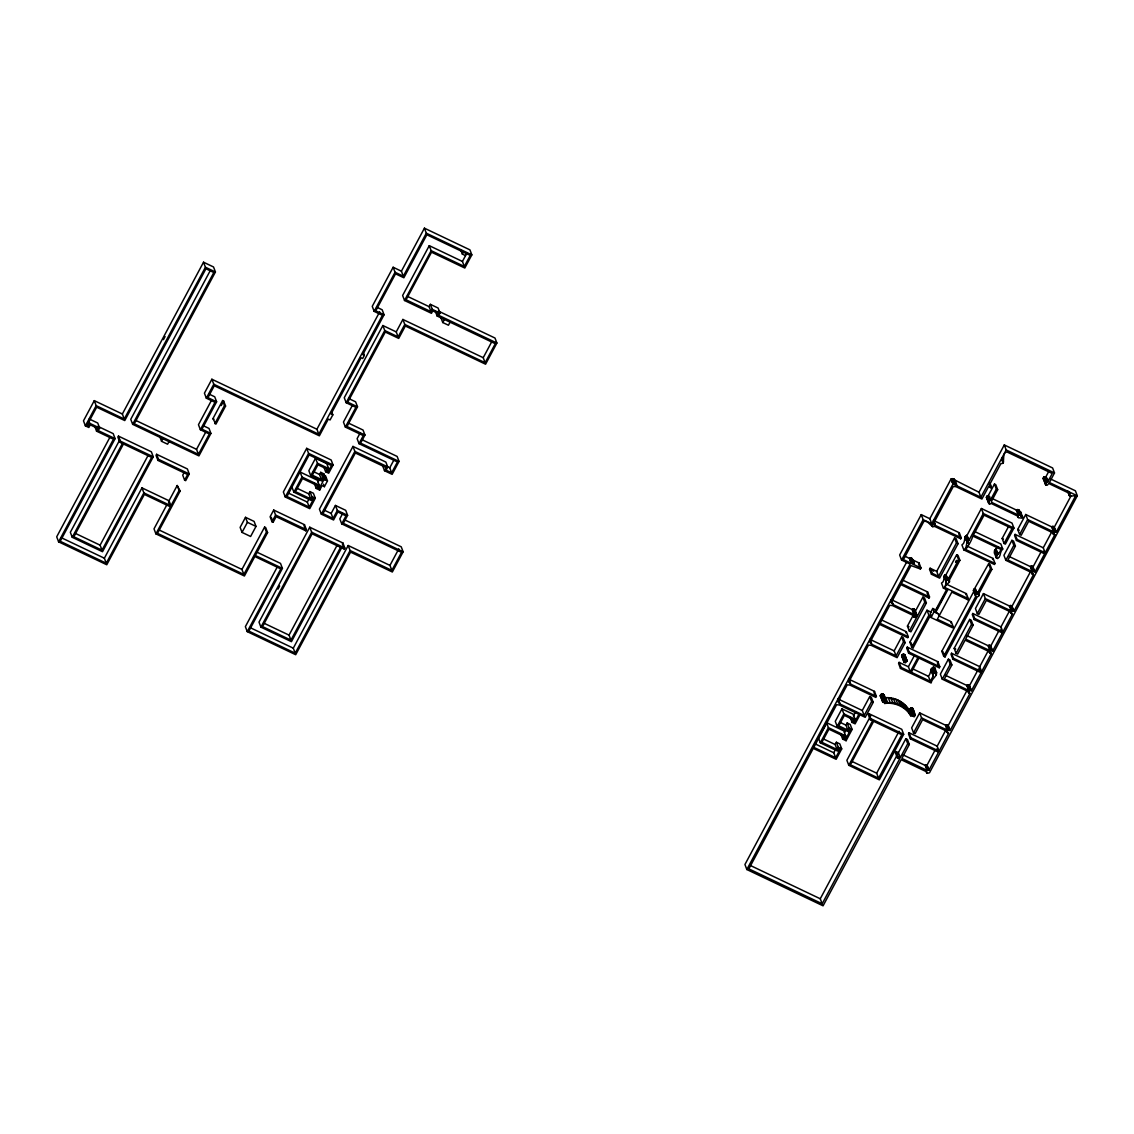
<?xml version="1.0" encoding="UTF-8"?>
<svg xmlns="http://www.w3.org/2000/svg" width="1134" height="1134" viewBox="0 0 1134 1134"><rect width="100%" height="100%" fill="white"/><g stroke="black" fill="none" stroke-linecap="round" stroke-linejoin="round"><path stroke-width="1.5" d="M864.193 715.526L862.279 710.508L869.735 696.574L871.635 701.577L864.193 715.526L839.869 703.945L838.083 702.031L847.24 684.837L849.947 685.092L875.845 697.424L876.398 696.389L850.514 684.071L848.983 679.436M973.468 590.573L988.621 563.768L989.939 564.392L991.853 569.41L978.557 594.273L978.77 596.016L977.054 597.065L945.047 656.926L943.729 656.303L941.83 651.285L973.837 591.438L973.468 590.573L975.736 596.456L943.729 656.303M988.621 563.768L990.535 568.772L977.224 593.649L975.524 594.698L975.736 596.456M914.302 564.378C915.053 558.92 905.726 553.435 911.495 563.215C916.229 563.683 913.465 563.952 911.764 558.226M933.92 521.413L935.309 525.439L933.495 523.539L953.325 486.443L956.033 486.713L981.916 499.045L988.536 486.67L990.804 487.748L991.357 486.699L989.103 485.621L1000.897 463.565C1006 464.827 1000.968 452.112 1007.077 451.998L1052.239 473.502L1047.703 481.978L1045.321 482.73L1045.633 484.785L1047.362 485.168L1048.666 483.467L1070.028 493.644C1067.477 498.932 1074.281 494.311 1075.429 496.21L1056.236 532.115L1053.529 531.832L1027.645 519.514L1025.731 514.496L1017.722 529.479L1019.636 534.483L1021.21 535.234L1028.666 521.3L1052.99 532.881L1054.818 534.766L1045.179 552.797L1017.014 539.387L1015.1 534.383L1014.547 535.418L1016.461 540.422L1044.627 553.831L1034.988 571.862L1032.28 571.607L1007.956 560.026L1015.412 546.078L1013.512 541.074L1011.925 540.323L1003.93 555.291L1005.83 560.309L1031.727 572.642L1033.556 574.527L1013.938 611.212L1011.23 610.942L985.347 598.61L983.433 593.606L975.438 608.575L977.338 613.593L978.911 614.344L986.367 600.396L1010.678 611.977L1012.52 613.863L1002.881 631.907L974.716 618.498L972.802 613.48L972.263 614.515L974.163 619.533L1002.328 632.942L992.675 650.973L989.996 650.675L965.658 639.122L973.114 625.188L971.214 620.17L969.641 619.419L954.176 648.336L956.075 653.354L957.663 654.105L965.105 640.157L989.429 651.738L991.258 653.623L990.124 651.143M934.019 611.836L931.538 616.485L930.277 613.14L932.758 608.49L934.019 611.836L938.768 614.089L935.748 612.332L947.613 590.119L943.403 588.121L941.504 583.103C945.515 581.303 942.382 575.647 946.011 574.683L956.685 554.71L958.003 555.334L959.903 560.352L949.229 580.324C950.703 583.571 944.424 583.84 945.274 587.71L968.28 598.667L967.727 599.702L951.823 592.132L937.336 619.235L953.226 626.804L952.673 627.839L929.667 616.882L913.111 647.868L911.793 647.245L909.893 642.227L927.002 610.22L931.425 612.317M956.685 554.71L958.584 559.728L947.911 579.687C944.296 580.665 947.414 586.321 943.403 588.121M974.616 531.506L1000.854 543.994L1002.754 549.012C999.352 552.045 1001.18 556.624 997.651 558.566L996.332 557.928L994.419 552.924L994.702 550.245L997.679 546.843M1008.565 526.488L1002.158 538.466L1004.058 543.484L1005.376 544.107L1013.938 528.09L1012.024 523.086L981.392 508.5L967.047 535.333C963.333 536.623 965.955 542.704 961.93 544.901L963.829 549.905L994.475 564.505L995.028 563.47L965.7 549.508C969.017 544.518 971.058 541.655 972.887 536.084L1000.883 549.409C1000.231 553.392 995.85 554.285 996.332 557.928M1043.734 479.781C1041.721 474.792 1049.134 476.804 1047.703 481.978M892.614 600.24L912.105 609.525L914.231 609.241L915.436 611.098L922.892 597.164L924.791 602.182L917.335 616.116L916.13 614.245L914.018 614.529L893.025 604.535L891.253 602.636L900.835 584.62L929.001 598.029L929.54 596.994L927.64 591.976L902.607 580.055M930.929 669.911L933.225 675.963L930.348 681.336L928.434 676.332C931.241 673.001 930.093 669.188 933.41 667.033L934.728 667.657L936.627 672.675C936.783 676.899 931.935 678.189 931.113 682.994L900.467 668.408L898.567 663.404L899.12 662.369L908.391 666.778L910.29 671.796L917.888 657.592L908.617 653.184L906.718 648.166L907.271 647.131L937.903 661.717L939.803 666.735L939.25 667.77L918.937 658.089L911.339 672.292M936.627 672.675L935.309 672.051L933.381 673.695L933.225 675.963M910.971 711.302C906.605 709.104 914.514 705.83 912.983 710.465M915.081 715.058C905.244 707.134 919.66 727.277 912.742 708.396M1022.641 517.132L1020.373 514.765L1018.233 515.034L991.881 502.49L991.527 501.2L997.679 489.704L995.78 484.686L994.461 484.062L988.309 495.572C993.313 497.415 984.78 505.041 991.314 503.51L1017.694 516.069L1018.502 517.756L1022.088 518.167L1022.641 517.132L1020.728 512.114L1018.474 509.747L1016.319 510.017L991.527 498.209M896.073 655.891L894.173 650.873L901.629 636.925L903.529 641.929L896.073 655.891L871.763 644.31L869.92 642.411L879.573 624.366L907.739 637.776L908.291 636.755L906.378 631.737L881.345 619.816M903.259 657.635L901.615 655.835L903.529 654.19L905.003 655.112L907.072 660.994L905.641 662.61L903.699 661.717L904.521 659.393L907.058 660.555M963.829 549.905C967.855 547.722 965.232 541.641 968.946 540.337L983.291 513.504L981.392 508.5M881.472 697.282C877.872 695.454 883.91 691.839 883.91 695.837M885.697 701.28C886.689 698.898 882.507 698.034 882.266 700.529C885.611 706.822 887.114 696.389 882.805 694.051M988.451 498.974L986.452 497.557L988.309 495.572M122.359 414.009L203.525 262.209L205.424 267.227L124.258 419.027L122.359 414.009L94.278 400.642L83.477 420.827L85.376 425.845L88.849 427.49L90.266 424.853L97.992 428.539L96.574 431.175L113.471 439.212L58.599 541.825L106.766 564.76L144.372 494.424L170.383 506.813L155.911 533.873L244.405 576.001L254.824 556.525L280.821 568.899L247.269 631.652L295.705 654.715L350.562 552.116L392.336 572.004L403.137 551.804L401.223 546.801L344.566 519.826M85.376 425.845L96.177 405.66L94.278 400.642M203.057 425.59L209.025 428.439L210.924 433.443L198.932 455.882L132.664 424.329L213.83 272.514L205.934 268.758L124.768 420.558L96.674 407.191L87.02 425.264L88.353 425.902L89.728 423.322L88.778 420.813M89.246 418.97L97.737 423.025L99.65 428.042L98.261 430.622L115.101 438.631L60.215 541.287L106.27 563.229L143.876 492.893L141.977 487.875L104.371 558.212L106.27 563.229M109.899 437.313L56.7 536.807L58.599 541.825M163.438 339.647L165.096 336.557M119.694 440.006L70.336 532.3L72.25 537.303L102.514 551.719L153.26 456.804L151.361 451.8L118.46 436.122L117.879 437.214L119.779 442.232L151.63 457.385L102.017 550.188L73.852 536.779L123.464 443.975M210.258 270.601L130.75 419.311L132.664 424.329M119.779 442.232L120.36 441.14L118.46 436.122M72.25 537.303L122.415 443.479M203.525 262.209L213.532 266.972L215.432 271.99L134.266 423.79L198.436 454.351L209.322 433.982L200.378 429.715L198.464 424.697L211.491 400.359M102.017 550.188L100.104 545.171L148.072 455.471M168.98 441.622L167.605 444.202L161.552 441.31L162.927 438.73M156.62 454.295L156.038 455.386L157.952 460.404L187.634 474.536L184.629 480.164L185.678 480.66L189.265 473.955L187.365 468.937L156.62 454.295L158.533 459.313L189.265 473.955M157.952 460.404L158.533 459.313M401.408 271.196L424.414 228.175L426.313 233.193L403.321 276.214L401.408 271.196L393.144 267.255L372.25 306.35L374.149 311.354L382.413 315.295L318.81 434.251L316.91 429.233L211.874 379.238L204.432 393.172L206.331 398.19L215.021 402.329L200.378 429.715M206.331 398.19L213.787 384.242L211.874 379.238M208.925 394.022L214.723 396.787L216.622 401.79L201.98 429.191L210.924 433.443M166.868 504.8L154.011 528.855L155.911 533.873M177.202 485.48L179.101 490.483L170.936 505.778L169.037 500.76L177.202 485.48L180.164 490.994L157.513 533.334L243.853 574.442L266.49 532.101L264.591 527.083L241.939 569.438L243.853 574.442M184.232 472.339L182.73 475.146L184.629 480.164M198.436 454.351L196.536 449.333L205.864 431.87M212.937 418.644L222.618 400.543L223.667 401.039L225.581 406.057L215.899 424.159L212.937 418.644L214 419.141M221.258 405.561L223.667 401.039M214.85 423.648L224.518 405.547L222.618 400.543M245.511 517.317L240.125 527.381L242.038 532.399L250.614 536.481L256 526.417L254.087 521.399L245.511 517.317L247.41 522.335L256 526.417M242.038 532.399L247.41 522.335M374.149 311.354L395.057 272.273L393.144 267.255M273.705 510.045L270.105 516.764L272.018 521.768L273.124 522.292L276.129 516.665L305.826 530.811L306.393 529.72L304.493 524.702L273.705 510.045L275.605 515.063L306.393 529.72M323.729 466.74L325.628 471.758L328.69 473.204L333.07 465.011L331.171 459.993L306.69 448.341L283.358 491.972L285.272 496.99L309.752 508.642L315.309 498.237L313.395 493.233L309.965 491.589L308.746 493.857L310.659 498.875L311.864 496.607L309.965 491.589M316.91 429.233L379.692 311.822M272.018 521.768L275.605 515.063M285.272 496.99L308.59 453.359L306.69 448.341M264.591 527.083L265.696 527.608L267.596 532.626L255.363 555.518L282.423 568.389L248.87 631.128L295.194 653.184L350.094 550.529L348.181 545.511L293.295 648.166L295.194 653.184M376.63 307.13L382.172 309.78L384.072 314.784L362.767 354.644L364.34 355.396L362.682 358.5L361.108 357.749L331.029 413.981L332.829 414.846L330.093 419.949L328.293 419.098L319.363 435.81L214.283 385.773L207.933 397.651L216.622 401.79M314.331 483.424L316.23 488.428L319.675 490.072L322.07 485.579L324.395 486.684L327.471 480.929L323.147 478.874L321.971 481.057L310.759 475.713L308.859 470.709L315.536 458.207L326.748 463.551L328.662 468.555L327.23 471.22L328.194 471.673L331.468 465.55L309.143 454.918L286.93 496.479L309.242 507.111L313.707 498.776L312.374 498.138L311.155 500.406L293.89 492.184L301.998 477.003L300.099 471.999L317.364 480.221L319.264 485.224L317.846 487.903L319.178 488.541L324.097 479.328M396.234 331.893L402.882 319.448L404.795 324.452L398.133 336.897L396.234 331.893L382.867 325.515L344.268 397.708L346.168 402.726L355.906 407.361L345.36 427.079L363.319 435.626L359.01 443.678L397.439 461.977L391.641 472.821L386.113 470.185L387.771 467.095L385.872 462.077L352.972 446.413L319.419 509.138L321.333 514.156L333.566 519.982L337.847 511.973L345.998 515.871L341.717 523.865L401.521 552.343L391.868 570.416L350.094 550.529M384.072 314.784L375.751 310.829L395.539 273.818L403.86 277.773L426.866 234.752L470.241 255.405L464.33 266.462L462.431 261.444L429.262 245.653L402.627 295.478L404.526 300.496L431.459 313.31L432.763 310.886L438.447 313.594L437.143 316.017L495.289 343.701L485.125 362.71L404.795 324.452M346.168 402.726L384.766 330.533L382.867 325.515M310.759 475.713L317.449 463.225L315.536 458.207M404.526 300.496L431.175 250.671L429.262 245.653M352.376 405.377L343.46 422.061L345.36 427.079M320.738 472.325L322.651 477.329L321.475 479.526L319.575 474.508L320.738 472.325L323.8 473.771L325.699 478.789L325.16 479.824L323.729 476.067M348.648 398.502L355.608 401.819L357.522 406.822L346.99 426.497L364.95 435.045L360.612 443.153L399.04 461.439L392.137 474.352L384.511 470.723L382.597 465.705M309.242 507.111L307.342 502.093L309.568 497.925M318.087 481.993L319.731 478.917M323.247 474.806L323.8 473.771M316.23 488.428L317.662 485.763L302.509 478.548L295.492 491.66L310.659 498.875M325.628 471.758L327.06 469.093L317.945 464.756L312.374 475.189L321.475 479.526M277.277 566.957L245.369 626.648L247.269 631.652M303.912 525.793L304.493 524.702M340.569 547.353L290.942 640.143L262.521 626.606L312.133 533.816L344.254 549.097L344.821 548.02L342.922 543.002L309.752 527.211L259.006 622.127L260.919 627.145L291.452 641.674L341.618 547.85M359.974 433.301L357.111 438.66L359.01 443.678M277.986 589.113L279.63 586.023M430.353 304.337L432.267 309.355L431.019 311.68L429.12 306.662L430.353 304.337L438.093 308.023L440.006 313.041L438.759 315.365L496.89 343.049L485.579 364.212L405.348 326.011L398.714 338.414L385.291 332.021L347.769 402.187L357.522 406.822M260.919 627.145L311.666 532.229L309.752 527.211M321.333 514.156L354.871 451.417L352.972 446.413M466.301 253.534L465.252 255.49L462.36 254.115L463.409 252.145M462.431 261.444L466.868 253.151M335.437 505.438L337.337 510.442L333.056 518.451L331.156 513.433L335.437 505.438L345.7 510.314L347.614 515.332L343.333 523.341L403.137 551.804M424.414 228.175L469.944 249.863L471.843 254.881L464.812 268.035L431.544 252.202L406.085 299.801L431.019 311.68M450.07 322.184L448.454 325.231L442.756 322.524L444.386 319.476M342.666 513.518L339.817 518.848L341.717 523.865M290.942 640.143L289.042 635.125L337.011 545.426M342.34 544.093L342.922 543.002M384.511 470.723L386.17 467.619L355.367 452.962L322.935 513.631L333.056 518.451M391.641 472.821L389.742 467.803L393.881 460.064M485.125 362.71L483.226 357.692L491.816 341.618M391.868 570.416L389.954 565.398L398.814 548.842M929.823 518.72L951.086 478.959L952.999 483.977L931.737 523.724L929.823 518.72L921.247 514.623L899.659 555.008L901.558 560.026L910.148 564.108L746.838 869.523L823.071 905.825L901.19 759.709L926.35 771.687L927.414 773.317L929.511 772.75L1077.3 495.799L1075.401 490.795L1050.594 478.987M901.558 560.026L923.161 519.641L921.247 514.623M906.576 562.209L744.939 864.505L746.838 869.523M825.708 724.158L818.394 737.823L820.307 742.841L837.572 751.062L838.777 748.794L840.124 749.418L835.659 757.753L813.815 747.363L836.609 704.724L839.316 704.979L858.892 714.292L854.611 722.33L853.647 721.876L855.079 719.211L853.165 714.193L841.952 708.863L835.276 721.352L837.176 726.37L848.388 731.714L849.564 729.516L850.514 729.97L845.595 739.184L844.263 738.546L845.681 735.881L843.781 730.863L826.516 722.641L828.415 727.659L845.681 735.881M820.307 742.841L828.415 727.659M918.512 563.981L919.064 562.946L912.388 559.771L912.076 558.538M929.54 596.994L901.388 583.585L911.027 565.554L920.411 568.999L920.964 567.964L919.064 562.946M837.176 726.37L843.866 713.867L841.952 708.863M836.382 742.246L838.281 747.249L837.062 749.531L835.163 744.514L836.382 742.246L839.812 743.876L841.726 748.894L836.155 759.298L813.262 748.383L748.851 868.857L822.178 903.784L899.616 758.944L897.348 757.866L895.449 752.863L896.129 751.573L898.397 752.65L900.297 757.654L907.753 743.72L905.853 738.702L898.397 752.65M847.155 722.968L849.068 727.985L847.892 730.168L845.992 725.165L847.155 722.968L850.216 724.428L852.116 729.446L846.092 740.715L842.647 739.084L840.748 734.067M954.559 537.941L956.132 538.693L958.046 543.696L939.618 578.142L931.468 574.258L929.554 569.24L930.107 568.219L936.698 571.352L938.598 576.356L956.458 542.945L954.559 537.941L936.698 571.352M835.659 757.753L833.759 752.749L835.985 748.582M844.504 732.635L846.148 729.573M853.42 715.979L855.56 711.968M842.647 739.084L844.079 736.405L828.926 729.19L821.909 742.302L837.062 749.531M869.735 696.574L871.323 697.325L873.223 702.329L865.214 717.312L859.955 714.803L855.107 723.861L852.045 722.401L853.463 719.736L844.362 715.412L838.791 725.831L847.892 730.168M931.468 574.258L932.02 573.223L930.107 568.219M922.892 597.164L924.465 597.916L926.379 602.934L910.914 631.836L909.326 631.085L907.427 626.081L913.224 615.238M1004.285 444.939L1006.184 449.957L980.896 497.259L978.982 492.241L1004.285 444.939L1052.607 467.959L1054.507 472.963L1049.404 482.517L1077.3 495.799M848.601 679.053L874.498 691.386L873.945 692.42L875.363 696.177M905.825 632.772L906.378 631.737M927.64 591.976L927.088 593.011L929.001 598.029M959.307 532.753L958.754 533.788L960.668 538.792L961.221 537.771L959.307 532.753L933.41 520.421M909.326 631.085L916.782 617.151L913.338 609.015M901.629 636.925L903.203 637.677L905.116 642.68L897.107 657.663L871.21 645.345L868.502 645.076L848.671 682.172L850.401 683.207M868.857 713.64L868.304 714.675L870.217 719.693L872.585 720.813L848.799 765.308L879.332 779.852L903.67 734.322L901.771 729.304L868.857 713.64L870.77 718.658L903.67 734.322M870.685 715.809L846.885 760.29L848.799 765.308M870.217 719.693L870.77 718.658M955.565 562.138L956.742 560.324L955.721 562.209M900.467 668.408L901.02 667.373L899.12 662.369M908.617 653.184L909.17 652.149L907.271 647.131M911.793 647.245L928.902 615.223L927.002 610.22M990.209 500.59L996.361 489.08L994.461 484.062M884.718 703.463L885.016 702.896C895.137 701.45 905.995 706.312 911.07 715.299L910.772 715.866C905.697 706.879 894.839 702.017 884.718 703.463L883.769 700.954M936.783 609.213L938.399 606.194M940.015 603.189L944.041 595.648M908.391 666.778L914.458 655.424M950.774 622.821L951.327 621.801L938.612 615.734M965.814 594.684L966.366 593.649L946.436 584.166M887.61 702.683L885.711 697.665C895.052 697.24 904.521 702.102 909.17 710.295L907.512 708.764M878.566 778.193L850.401 764.784L873.634 721.323L901.799 734.733L878.566 778.193L876.653 773.175L899.064 731.26M934.118 668.791L934.728 667.657M937.903 661.717L937.35 662.752L939.25 667.77M992.562 559.487L993.115 558.452L966.891 545.964M1020.175 513.149L1020.728 512.114M1004.058 543.484L1012.067 528.501L984.057 515.162L973.426 535.05L1002.754 549.012M822.178 903.784L820.265 898.766L897.703 753.94M945.94 729.233L947.259 732.55L948.733 733.159L939.094 751.19L937.194 746.172L909.029 732.762L908.476 733.797L910.375 738.815L938.541 752.225L928.944 770.17L927.059 770.369L901.884 758.405L909.34 744.471L907.427 739.453L905.853 738.702M979.166 667.685L981.066 672.703L971.427 690.734L968.719 690.478L944.395 678.897L951.865 664.949L949.952 659.931L948.378 659.18L940.369 674.163L942.269 679.181L968.167 691.499L969.995 693.398L950.164 730.494L947.457 730.225L945.558 725.221L919.66 712.889L911.651 727.858L913.55 732.876L915.138 733.627L922.594 719.679L946.904 731.26L947.018 732.181M991.258 653.623L981.619 671.668L979.719 666.65L951.554 653.241L951.001 654.275L952.9 659.293L981.066 672.703M1045.803 476.96L1048.822 471.319M897.348 757.866L898.043 756.576L896.129 751.573M910.375 738.815L910.928 737.78L909.029 732.762M913.55 732.876L921.559 717.907L919.66 712.889M942.269 679.181L950.278 664.198L948.378 659.18M952.9 659.293L953.453 658.259L951.554 653.241M956.075 653.354L971.54 624.437L969.641 619.419M974.163 619.533L974.716 618.498M977.338 613.593L985.347 598.61M1005.83 560.309L1013.839 545.326L1011.925 540.323M1016.461 540.422L1017.014 539.387M1019.636 534.483L1027.645 519.514M928.944 770.17L927.045 765.166L935.04 750.198M937.194 746.172L946.025 729.644M967.259 689.94L948.251 725.491L945.558 725.221M971.427 690.734L969.485 685.673L978.359 669.188M979.719 666.65L988.55 650.122M998.813 630.929L990.776 645.955L988.068 645.685L966.792 635.564M1002.881 631.907L1000.968 626.889L1009.813 610.361L1011.074 613.31M1030.834 571.054L1012.038 606.208L1009.331 605.939L983.433 593.606M1041.111 551.819L1033.074 566.844L1030.367 566.589L1009.09 556.454M1045.179 552.797L1043.266 547.793L1052.111 531.251M1071.02 495.884L1054.336 527.097L1051.615 526.828L1025.731 514.496M989.968 650.703L988.097 645.657M904.563 657.181L905.003 655.112M927.045 765.166L925.131 765.379L903.118 754.89M927.031 770.383L925.16 765.351M945.529 675.325L966.82 685.46L969.513 685.716M951.086 478.959C957.309 476.124 958.173 495.232 954.162 479.2M956.543 484.969C954.318 482.815 951.568 484.742 951.709 479.257M916.428 616.981L914.302 617.265L913.465 615.578L892.472 605.57L889.765 605.315L880.126 623.346L908.291 636.755M890.573 698.53L893.096 699.04M1068.738 491.702L1069.731 495.317M920.964 567.964L903.429 559.615L923.912 521.3C929.115 520.364 930.702 527.891 934.77 526.474L960.668 538.792M1006.184 449.957L1054.507 472.963M996.361 489.08L997.679 489.704M978.982 492.241L954.63 479.951M426.313 233.193L471.843 254.881M952.999 483.977L980.896 497.259M1017.722 529.479L1019.31 530.23M431.175 250.671L464.33 266.462M983.291 513.504L1013.938 528.09M1015.1 534.383L1043.266 547.793M1002.158 538.466L1003.477 539.089M1013.839 545.326L1015.412 546.078M994.419 552.924L995.737 553.548M923.161 519.641L961.221 537.771M395.057 272.273L403.321 276.214M956.458 542.945L958.046 543.696M990.535 568.772L991.853 569.41M407.29 296.272L429.12 306.662M438.419 311.099L494.991 338.031L496.89 343.049M958.584 559.728L959.903 560.352M432.267 309.355L440.006 313.041M904.691 556.099L909.425 558.367M929.554 569.24L933.636 571.182M402.882 319.448L483.226 357.692M932.02 573.223L938.598 576.356M384.766 330.533L398.133 336.897M972.802 613.48L1000.968 626.889M924.791 602.182L926.379 602.934M971.54 624.437L973.114 625.188M932.758 608.49L935.919 609.993M205.424 267.227L215.432 271.99M928.902 615.223L931.538 616.485M907.427 626.081L909 626.833M954.176 648.336L955.749 649.087M941.83 651.285L943.148 651.908M953.453 658.259L981.619 671.668M909.893 642.227L911.197 642.85M903.529 641.929L905.116 642.68M950.278 664.198L951.865 664.949M909.17 652.149L939.803 666.735M869.849 639.293L894.173 650.873M912.601 668.791L928.434 676.332M901.02 667.373L930.348 681.336M348.081 422.911L363.036 430.027L364.95 435.045M361.789 439.595L397.141 456.435L399.04 461.439M921.559 717.907L947.457 730.225M213.787 384.242L318.81 434.251M354.871 451.417L389.742 467.803M871.635 701.577L873.223 702.329M224.518 405.547L225.581 406.057M837.969 698.927L862.279 710.508M910.928 737.78L939.094 751.19M308.59 453.359L333.07 465.011M907.753 743.72L909.34 744.471M317.449 463.225L328.662 468.555M843.866 713.867L855.079 719.211M322.198 474.31L325.571 475.911L327.471 480.929M313.494 471.616L319.575 474.508M839.911 722.273L845.992 725.165M322.651 477.329L325.699 478.789M849.068 727.985L852.116 729.446M898.043 756.576L900.297 757.654M301.998 477.003L319.264 485.224M296.626 488.088L308.746 493.857M823.029 738.744L835.163 744.514M311.864 496.607L315.309 498.237M838.281 747.249L841.726 748.894M337.337 510.442L347.614 515.332M135.485 420.275L196.536 449.333M288.206 492.978L307.342 502.093M323.927 509.988L331.156 513.433M815.034 743.833L833.759 752.749M851.62 761.254L876.653 773.175M96.177 405.66L124.258 419.027M97.893 426.327L113.202 433.627L115.101 438.631M348.181 545.511L389.954 565.398M89.728 423.322L99.65 428.042M120.36 441.14L153.26 456.804M311.666 532.229L344.821 548.02M179.101 490.483L180.164 490.994M266.49 532.101L267.596 532.626M141.977 487.875L169.037 500.76M143.876 492.893L170.936 505.778M256.638 552.017L280.509 563.385L282.423 568.389M158.817 529.847L241.939 569.438M75.071 533.249L100.104 545.171M263.768 623.105L289.042 635.125M750.127 865.37L820.265 898.766M61.477 537.785L104.371 558.212M250.16 627.641L293.295 648.166M900.155 701.989L902.253 703.406M904.181 705.008L905.953 706.808M1067.916 491.306L1069.83 496.323M1067.618 490.979L1069.532 495.983M1045.42 476.833L1047.32 481.837M1044.953 476.79L1046.866 481.808M1044.499 476.861L1046.399 481.879M1044.074 477.06L1045.973 482.063M1043.705 477.343L1045.605 482.361M1044.542 480.192L1045.959 483.949M1043.422 477.712L1045.321 482.73M1043.252 478.137L1046.002 485.054M1043.195 478.576L1045.633 484.785M1054.124 526.828L1056.236 532.115M1053.769 526.559L1055.669 531.562M1053.344 526.389L1055.244 531.392M1052.876 526.332L1054.79 531.336M1052.423 526.389L1054.322 531.407M1051.983 526.559L1053.883 531.577M1051.615 526.828L1053.529 531.832M1053.741 532.271L1054.691 534.78M1053.273 532.215L1054.223 534.724M1052.38 530.797L1053.798 534.553M1052.494 531.775L1053.443 534.284M1052.054 531.01L1053.174 533.93M1043.663 551.322L1044.627 553.831M1002.215 458.476L1003.491 461.807M1001.903 458.15L1003.477 462.261M1001.903 458.93L1003.335 462.686M1001.662 459.313L1003.08 463.083M1019.097 510.371L1021.606 516.906M1018.828 510.017L1021.195 516.438M1018.474 509.747L1020.373 514.765M1018.049 509.577L1019.948 514.595M1017.581 509.52L1019.494 514.538M1017.113 509.577L1019.027 514.595M1016.688 509.761L1018.587 514.765M1016.319 510.017L1018.233 515.034M1017.198 514.978L1018.148 517.487M1032.819 566.546L1034.988 571.862M1032.45 566.277L1034.35 571.295M1032.011 566.121L1033.924 571.139M1031.557 566.093L1033.457 571.097M1031.09 566.164L1033.003 571.182M1030.664 566.348L1032.564 571.366M1030.367 566.589L1032.28 571.607M1032.082 571.99L1033.031 574.499M1031.656 571.834L1032.606 574.343M1030.749 570.388L1032.224 574.087M1030.806 570.827L1031.94 573.747M989.939 482.928L991.357 486.699M989.372 483.991L990.804 487.748M987.983 495.586L989.883 500.59M987.53 495.714L989.429 500.732M987.133 495.955L989.032 500.959M987.983 498.988L989.883 504.006M986.793 496.281L988.706 501.285M986.566 496.678L989.443 503.907M986.452 497.117L989.032 503.694M986.452 497.557L988.706 503.383M996.205 549.281L998.274 554.313M995.751 549.38L997.651 554.384M995.326 549.579L997.225 554.583M994.972 549.877L996.871 554.895M994.702 550.245L996.602 555.263M994.532 550.67L996.446 555.688M994.49 551.124L996.772 557.092M1011.911 606.01L1013.938 611.212M1011.571 605.712L1013.47 610.73M993.115 558.452L995.028 563.47M1011.145 605.513L1013.059 610.531M1010.692 605.428L1012.605 610.446M1010.238 605.471L1012.138 610.475M1009.784 605.613L1011.698 610.631M1009.388 605.868L1011.23 610.942M1010.394 610.035L1011.826 613.806M1010.465 611.098L1011.415 613.607M953.779 478.945L955.693 483.963M953.354 478.789L955.253 483.807M952.886 478.761L954.8 483.764M952.432 478.832L954.332 483.849M952.007 479.03L953.907 484.034M967.047 535.333L968.946 540.337M966.664 535.347L968.578 540.365M966.225 535.489L968.124 540.507M965.828 535.744L968.776 543.767M965.502 536.084L967.415 541.088M1000.897 629.172L1002.328 632.942M965.289 536.481L967.189 541.499M965.176 536.921L967.089 541.939M965.19 537.374L967.458 543.143M977.862 592.203L978.926 595.137M977.947 593.082L978.897 595.591M975.325 588.645L977.224 593.649M975.07 588.645L976.969 593.649M974.616 588.759L976.516 593.762M974.205 588.985L976.105 593.989M973.865 589.297L975.764 594.315M973.61 589.68L975.524 594.698M973.482 590.119L975.382 595.137M990.62 645.728L992.675 650.973M990.265 645.444L992.165 650.462M989.84 645.26L991.754 650.278M989.387 645.189L991.286 650.207M988.919 645.232L990.832 650.25M988.479 645.388L990.393 650.406M989.656 651.072L990.62 653.581M989.245 650.888L990.195 653.382M988.891 650.604L989.84 653.099M988.479 649.81L989.585 652.745M966.366 593.649L968.28 598.667M966.778 597.193L967.727 599.702M933.665 520.563L935.281 524.73M931.269 523.015L932.687 526.771M930.886 522.76L932.318 526.516M948.577 578.326L949.527 580.835M948.648 578.765L949.569 581.728M948.449 579.644L949.399 582.153M946.011 574.683L947.911 579.687M945.841 574.669L947.755 579.687M945.387 574.754L947.287 579.772M944.962 574.966L946.876 579.97M944.608 575.264L946.507 580.268M944.339 575.633L946.238 580.651M944.183 576.058L946.082 581.076M944.14 576.511L946.422 582.479M947.613 590.119L947.074 588.702L935.21 610.914L935.748 612.332M951.327 621.801L953.226 626.804M969.187 685.347L971.087 690.351M968.79 685.106L970.704 690.124M968.351 684.979L970.25 689.996M967.883 684.964L969.797 689.982M967.43 685.064L969.329 690.082M967.019 685.29L968.918 690.294M966.82 685.46L968.719 690.478M968.634 690.889L969.584 693.398M968.181 690.762L969.145 693.271M967.288 689.798L968.436 692.704M918.979 565.228L920.411 568.999M911.367 557.999L913.267 563.003M910.928 557.871L912.827 562.889M910.46 557.871L912.36 562.889M910.007 557.985L911.906 563.003M909.596 558.212L911.495 563.215M943.63 653.17L945.047 656.926M914.869 609.851L917.009 615.734M914.599 609.511L916.499 614.685M914.231 609.241L916.13 614.245M913.806 609.071L915.705 614.089M912.884 609.086L914.784 614.104M912.445 609.27L914.344 614.274M912.105 609.525L914.018 614.529M914.245 614.968L915.195 617.477M913.777 614.926L914.727 617.42M912.884 613.508L914.302 617.265M933.41 667.033L936.4 674.858M912.983 614.486L913.947 616.995M912.544 613.721L913.664 616.641M932.743 668.153L934.714 673.171M932.276 668.224L934.175 673.227M931.85 668.394L933.75 673.412M931.468 668.677L933.381 673.695M931.184 669.046L933.084 674.05M931 669.457L932.899 674.475M948.166 725.335L950.164 730.494M947.826 725.037L949.725 730.041M947.429 724.824L949.328 729.828M946.975 724.725L948.875 729.743M946.507 724.739L948.407 729.757M946.054 724.881L947.967 729.885M945.657 725.122L947.556 730.126M947.046 730.565L947.996 733.074M946.635 730.353L947.585 732.862M911.679 644.112L913.111 647.868M891.565 600.581L893.053 604.294M891.196 600.325L893.025 604.535M890.771 600.169L891.721 602.678M904.748 654.743L907.072 660.994M904.393 654.46L906.987 661.434M903.982 654.275L905.882 659.279M903.529 654.19L905.428 659.208M903.061 654.233L904.96 659.251M902.621 654.389L904.521 659.393M902.225 654.644L904.138 659.662M903.741 658.882L905.173 662.639M901.927 654.984L904.719 662.568M937.109 748.468L938.541 752.225M901.714 655.395L904.294 662.384M901.615 655.835L903.954 662.086M913.012 708.75L915.152 714.618M912.374 708.126L914.273 713.144M911.949 707.956L914.897 715.483M911.481 707.914L913.394 712.917M911.027 707.97L912.927 712.988M910.588 708.155L912.501 713.173M910.219 708.438L912.119 713.442M909.922 708.793L912.87 716.319M910.545 711.131L912.445 716.149M909.737 709.218L912.09 715.88M909.681 709.657L911.807 715.526M909.17 710.295L911.07 715.299M907.81 708.197L910.772 715.866M908.462 711.273L909.411 713.768M906.25 706.241L908.15 711.245M904.493 704.441L906.392 709.459M926.932 765.096L928.831 770.114M926.478 764.996L928.377 770M902.551 702.839L904.45 707.843M926.01 764.996L927.924 770.014M925.557 765.124L927.47 770.128M900.453 701.422L902.352 706.439M926.067 770.596L927.017 773.09M925.741 770.269L926.691 772.778M898.213 700.217L900.112 705.235M895.86 699.224L897.759 704.242M893.408 698.473L895.307 703.491M870.175 639.562L871.763 644.31M890.87 697.963L892.784 702.981M888.305 697.693L890.204 702.711M883.542 694.575L885.81 700.401M883.216 694.263L885.81 700.84M884.038 697.92L885.47 701.677M882.365 693.951L884.265 698.969M881.898 693.98L883.797 698.983M881.444 694.107L883.343 699.125M881.047 694.348L882.947 699.352M882.394 698.643L883.825 702.4M880.721 694.674L882.621 699.692M880.48 695.071L883.372 702.3M880.367 695.511L882.961 702.088M880.367 695.964L882.635 701.776M874.498 691.386L876.398 696.389M848.615 678.628L850.514 684.071M853.647 719.821L854.611 722.33M850.146 717.397L852.045 722.401M838.409 699.465L839.826 703.236M838.465 699.905L839.869 703.945M838.026 699.721L838.976 702.229M844.164 735.427L846.092 740.715M460.928 250.359L462.36 254.115M440.857 317.506L442.756 322.524M435.243 311.014L437.143 316.017M363.39 352.887L364.34 355.396M331.865 412.337L332.829 414.846M327.23 469.164L328.194 471.673M323.445 484.175L324.395 486.684M342.822 545.341L344.254 549.097M318.229 486.032L319.675 490.072M291.977 487.181L293.89 492.184M304.394 527.041L305.826 530.811M271.21 517.288L273.124 522.292M159.639 436.307L161.552 441.31M168.484 501.795L169.902 505.551M95.157 427.419L96.574 431.175M87.403 423.393L88.353 425.902"/></g></svg>
